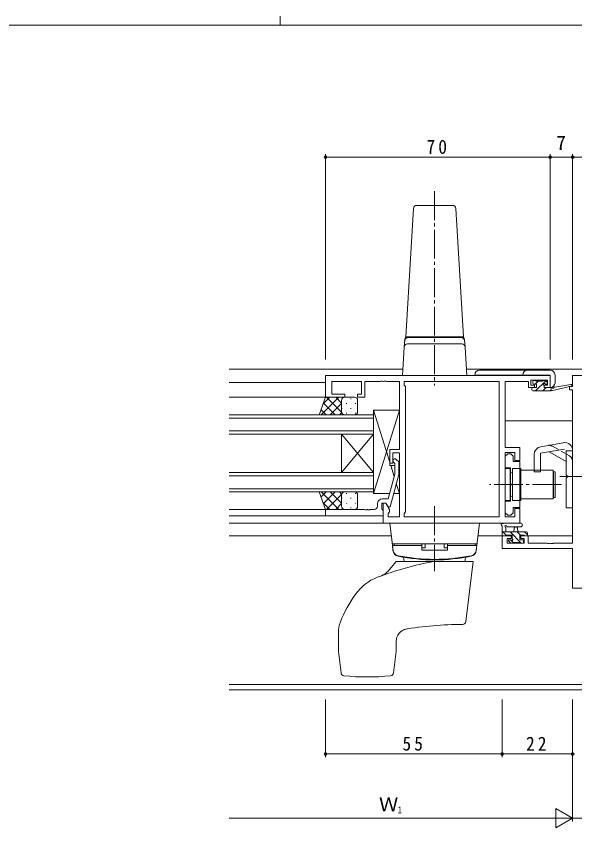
# Model space of a CAD drawing. Units: millimetres on the paper. Extents: x -420 to 373, y -297 to 267.
# Drawn here: x -115 to 59.1, y 14.2 to 267.2 of the extents above; entities that cross this region are included whole.
import ezdxf
from ezdxf.enums import TextEntityAlignment as Align

# ---------------------------------------------------------------- set-up
doc = ezdxf.new("R2010")
doc.units = ezdxf.units.MM
doc.linetypes.add('CHAIN2', pattern=[12, 9, -1, 1, -1])
doc.linetypes.add('DASHED3', pattern=[4, 3, -1])
for name, color, linetype, lineweight in [('0-1_YKK_ZWAK', 7, 'Continuous', 9), ('0-3_YKK_11', 7, 'Continuous', 9), ('0-4_YKK_12', 2, 'Continuous', 9), ('0-5_YKK_13', 4, 'Continuous', 9), ('0-7_YKK_D', 6, 'Continuous', 9)]:
    doc.layers.add(name, color=color, linetype=linetype, lineweight=lineweight)
doc.styles.add('ＭＳ ゴシック', font='')
doc.styles.get('ＭＳ ゴシック').set_extended_font_data('MS Gothic')

msp = doc.modelspace()

# ---------------------------------------------------------------- linework, layer by layer
at = {"layer": '0-1_YKK_ZWAK'}
for p, q in [((-32.686, 267.2), (-32.686, 264.4)), ((352.3, 264.4), (-417.7, 264.4))]:
    msp.add_line(p, q, dxfattribs=at)
at = {"layer": '0-3_YKK_11'}
for p, q in [((-18.595, 155.232), (-18.595, 148.432)), ((51.405, 155.232), (-18.595, 155.232)), ((51.405, 151.432), (51.405, 155.232)), ((58.405, 155.232), (78.405, 155.232)), ((58.405, 151.732), (58.405, 155.232)), ((-16.665, 153.302), (-7.395, 153.302)), ((-16.665, 149.432), (-16.665, 153.302)), ((-7.395, 153.302), (-7.395, 149.432)), ((-6.395, 153.302), (-1.553, 153.302)), ((-6.395, 148.432), (-6.395, 153.302)), ((-1.553, 153.302), (-1.37, 153.422)), ((-1.37, 153.422), (-0.82, 153.422)), ((-0.82, 153.422), (-0.637, 153.302)), ((-0.637, 153.302), (-0.553, 153.302)), ((-0.553, 153.302), (-0.37, 153.422)), ((-0.37, 153.422), (0.18, 153.422)), ((0.18, 153.422), (0.363, 153.302)), ((0.363, 153.302), (4.405, 153.302)), ((4.405, 153.302), (4.405, 132.132)), ((5.905, 153.302), (5.905, 152.232)), ((35.475, 153.302), (5.905, 153.302)), ((5.905, 152.232), (6.335, 151.802)), ((6.335, 151.802), (6.335, 112.662)), ((35.475, 111.162), (35.475, 153.302)), ((35.475, 111.162), (35.475, 153.302)), ((37.405, 153.302), (44.605, 153.302)), ((37.405, 132.732), (37.405, 153.302)), ((44.605, 153.302), (44.605, 152.502)), ((44.605, 152.502), (44.605, 151.432)), ((45.405, 153.732), (50.605, 153.732)), ((45.405, 152.232), (45.405, 153.732)), ((46.505, 152.232), (45.405, 152.232)), ((46.505, 151.432), (46.505, 152.232)), ((49.505, 152.232), (49.505, 151.432)), ((50.605, 152.232), (49.505, 152.232)), ((50.605, 153.732), (50.605, 152.232)), ((-12.595, 149.432), (-16.665, 149.432)), ((-12.595, 148.432), (-12.595, 149.432)), ((-8.595, 149.432), (-8.595, 148.432)), ((-7.395, 149.432), (-8.595, 149.432)), ((44.605, 151.432), (46.505, 151.432)), ((49.505, 151.432), (51.405, 151.432)), ((57.405, 151.732), (58.405, 151.732)), ((57.405, 150.732), (57.405, 151.732)), ((58.405, 150.732), (57.405, 150.732)), ((58.405, 102.962), (58.405, 150.732)), ((-18.595, 148.432), (-12.595, 148.432)), ((-8.595, 148.432), (-6.395, 148.432)), ((1.405, 132.132), (1.405, 127.932)), ((4.405, 132.132), (1.405, 132.132)), ((41.905, 132.732), (37.405, 132.732)), ((41.905, 128.732), (41.905, 132.732)), ((2.405, 131.132), (4.405, 131.132)), ((2.405, 127.932), (2.405, 131.132)), ((3.429, 129.056), (4.205, 128.28)), ((4.405, 131.132), (4.405, 111.162)), ((37.405, 131.232), (40.405, 131.232)), ((37.405, 111.162), (37.405, 131.232)), ((37.405, 130.032), (38.205, 130.832)), ((37.405, 126.432), (37.405, 130.032)), ((38.205, 130.832), (39.105, 130.832)), ((39.105, 130.832), (39.905, 130.032)), ((39.905, 130.032), (39.905, 128.407)), ((40.405, 131.232), (40.405, 128.732)), ((1.405, 127.932), (2.405, 127.932)), ((3.005, 127.783), (2.581, 128.207)), ((3.005, 124.493), (3.005, 127.783)), ((4.205, 128.28), (4.205, 124.335)), ((39.905, 128.407), (41.905, 128.407)), ((40.405, 128.732), (41.905, 128.732)), ((41.905, 128.407), (41.905, 114.057)), ((0.925, 116.732), (3.005, 124.493)), ((4.205, 124.335), (1.498, 114.232)), ((39.005, 126.432), (37.405, 126.432)), ((39.005, 121.691), (39.005, 126.432)), ((39.125, 121.507), (39.005, 121.691)), ((39.125, 120.957), (39.125, 121.507)), ((39.005, 120.774), (39.125, 120.957)), ((39.005, 116.032), (39.005, 120.774)), ((-0.895, 116.732), (0.925, 116.732)), ((-2.395, 114.432), (-2.395, 115.232)), ((-1.095, 115.432), (-1.095, 113.632)), ((0.205, 115.432), (-1.095, 115.432)), ((-0.595, 115.432), (-0.595, 109.232)), ((0.205, 115.432), (-0.595, 115.432)), ((0.898, 114.232), (0.205, 115.432)), ((1.335, 113.474), (0.205, 115.432)), ((1.498, 114.232), (0.898, 114.232)), ((37.405, 116.032), (39.005, 116.032)), ((37.405, 112.432), (37.405, 116.032)), ((39.905, 114.057), (39.905, 112.432)), ((41.905, 114.057), (39.905, 114.057)), ((-18.595, 113.432), (-6.553, 113.432)), ((-18.595, 111.432), (-18.595, 113.432)), ((-0.595, 111.432), (-18.595, 111.432)), ((-6.553, 113.432), (-6.37, 113.312)), ((-6.37, 113.312), (-5.82, 113.312)), ((-5.82, 113.312), (-5.637, 113.432)), ((-5.637, 113.432), (-5.553, 113.432)), ((-5.553, 113.432), (-5.37, 113.312)), ((-5.37, 113.312), (-4.82, 113.312)), ((-4.82, 113.312), (-4.637, 113.432)), ((-4.637, 113.432), (-3.395, 113.432)), ((-1.095, 113.632), (-0.895, 113.432)), ((-0.895, 113.432), (-0.595, 113.132)), ((-0.595, 113.132), (-0.595, 111.432)), ((0.905, 112.232), (1.335, 112.662)), ((0.905, 111.162), (0.905, 112.232)), ((1.335, 112.662), (1.335, 113.474)), ((6.335, 112.662), (5.905, 112.232)), ((5.905, 112.232), (5.905, 111.162)), ((38.205, 111.632), (37.405, 112.432)), ((39.105, 111.632), (38.205, 111.632)), ((39.905, 112.432), (39.105, 111.632)), ((40.405, 113.732), (40.405, 111.162)), ((41.905, 113.732), (40.405, 113.732)), ((41.905, 109.232), (41.905, 113.732)), ((-0.595, 109.232), (41.905, 109.232)), ((4.405, 111.162), (0.905, 111.162)), ((5.905, 111.162), (35.475, 111.162)), ((40.405, 111.162), (37.405, 111.162)), ((36.405, 105.232), (39.205, 105.232)), ((36.405, 101.332), (36.405, 105.232)), ((38.035, 104.432), (38.035, 102.962)), ((39.205, 104.432), (38.035, 104.432)), ((39.205, 105.232), (39.205, 104.432)), ((42.205, 105.232), (44.505, 105.232)), ((42.205, 104.432), (42.205, 105.232)), ((43.305, 104.432), (42.205, 104.432)), ((43.305, 102.962), (43.305, 104.432)), ((44.505, 105.232), (44.505, 102.962)), ((58.405, 101.332), (36.405, 101.332)), ((38.035, 102.962), (43.305, 102.962)), ((44.505, 102.962), (50.447, 102.962)), ((50.447, 102.962), (50.63, 102.842)), ((50.63, 102.842), (51.18, 102.842)), ((51.18, 102.842), (51.363, 102.962)), ((51.363, 102.962), (51.447, 102.962)), ((51.447, 102.962), (51.63, 102.842)), ((51.63, 102.842), (52.18, 102.842)), ((52.18, 102.842), (52.363, 102.962)), ((52.363, 102.962), (58.405, 102.962)), ((58.405, 88.932), (58.405, 101.332)), ((78.405, 88.932), (58.405, 88.932))]:
    msp.add_line(p, q, dxfattribs=at)
for centre, radius, start, end in [((3.005, 128.632), 0.6, 44.99998, 225), ((-0.895, 115.232), 1.5, 90, 179.99998), ((-3.395, 114.432), 1, 270, 359.99998)]:
    msp.add_arc(centre, radius, start, end, dxfattribs=at)
at = {"layer": '0-4_YKK_12'}
for p, q in [((-48.595, 157.232), (5.527, 157.232)), ((25.283, 157.232), (111.527, 157.232)), ((-48.595, 153.032), (-18.595, 153.032)), ((-18.595, 153.032), (-48.595, 153.032)), ((35.475, 153.032), (35.475, 111.462)), ((35.475, 153.032), (35.475, 111.462)), ((57.905, 151.732), (57.905, 151.824)), ((-48.595, 148.432), (-18.095, 148.432)), ((-18.095, 148.432), (-48.595, 148.432)), ((-48.595, 142.932), (-3.595, 142.932)), ((-3.595, 141.932), (-48.595, 141.932)), ((-3.595, 142.932), (-3.595, 136.932)), ((37.405, 141.032), (58.405, 141.032)), ((-48.595, 137.932), (-3.595, 137.932)), ((-3.595, 136.932), (-48.595, 136.932)), ((-3.595, 136.932), (-13.595, 124.932)), ((-3.595, 124.932), (-13.595, 136.932)), ((-13.595, 124.932), (-13.595, 136.932)), ((-3.595, 124.932), (-3.595, 136.932)), ((-48.595, 124.932), (-3.595, 124.932)), ((-3.595, 124.932), (-3.595, 118.931)), ((-3.595, 123.932), (-48.595, 123.932)), ((-48.595, 119.931), (-3.595, 119.931)), ((-3.595, 118.931), (-48.595, 118.931)), ((-48.595, 113.432), (-18.595, 113.432)), ((-18.595, 113.432), (-48.595, 113.432)), ((-48.595, 111.432), (-18.295, 111.432)), ((-18.295, 111.432), (-48.595, 111.432)), ((-48.595, 109.232), (23.475, 109.232)), ((35.475, 109.232), (-48.595, 109.232)), ((-48.595, 105.232), (1.894, 105.232)), ((28.912, 105.232), (39.505, 105.232)), ((41.905, 105.232), (58.405, 105.232)), ((57.905, 101.331), (57.905, 101.332)), ((-48.595, 58.862), (185.405, 58.862)), ((-48.595, 57.232), (185.405, 57.232))]:
    msp.add_line(p, q, dxfattribs=at)
at = {"layer": '0-5_YKK_13', "linetype": 'CHAIN2'}
for p, q in [((15.405, 212.659), (15.405, 152.126)), ((54.405, 123.732), (63.035, 123.732)), ((54.905, 121.232), (32.475, 121.232)), ((15.403, 114.432), (15.403, 94.232))]:
    msp.add_line(p, q, dxfattribs=at)
at = {"layer": '0-5_YKK_13'}
for p, q in [((9.846, 208.232), (20.964, 208.232)), ((6.405, 167.232), (8.848, 207.292)), ((21.962, 207.292), (24.405, 167.232)), ((6.405, 167.232), (24.405, 167.232)), ((24.405, 167.232), (6.405, 167.232)), ((6.405, 167.032), (6.405, 167.232)), ((7.067, 167.032), (6.405, 167.032)), ((7.125, 167.032), (7.067, 167.032)), ((24.405, 167.032), (23.743, 167.032)), ((24.405, 167.232), (24.405, 167.032)), ((5.947, 164.093), (6.086, 166.358)), ((6.069, 166.093), (6.062, 165.97)), ((23.865, 165.032), (6.945, 165.032)), ((24.863, 164.093), (24.724, 166.358)), ((24.748, 165.97), (24.741, 166.093)), ((5.947, 164.093), (5.405, 155.232)), ((25.405, 155.232), (24.863, 164.093)), ((29.407, 156.852), (51.407, 156.852)), ((25.405, 155.232), (24.407, 155.232)), ((51.407, 155.352), (27.907, 155.352)), ((51.407, 151.452), (51.407, 155.352)), ((52.907, 155.352), (52.907, 152.952)), ((46.007, 152.832), (46.007, 153.332)), ((46.307, 153.632), (46.807, 153.632)), ((47.107, 152.532), (46.307, 152.532)), ((47.62, 153.432), (46.72, 152.532)), ((49.997, 153.564), (46.865, 150.432)), ((47.007, 153.432), (49.007, 153.432)), ((47.107, 151.432), (47.107, 152.532)), ((49.207, 153.632), (49.807, 153.632)), ((49.507, 152.071), (49.507, 151.432)), ((50.307, 152.532), (49.968, 152.532)), ((50.019, 153.544), (50.519, 153.044)), ((51.705, 150.432), (57.971, 151.839)), ((52.818, 151.612), (57.857, 152.428)), ((45.707, 150.732), (45.707, 151.132)), ((46.007, 151.432), (47.107, 151.432)), ((46.007, 150.432), (51.705, 150.432)), ((50.11, 151.432), (49.11, 150.432)), ((49.507, 151.432), (51.705, 151.432)), ((51.705, 150.781), (51.355, 150.432)), ((51.705, 151.432), (51.792, 151.446)), ((51.705, 150.432), (51.705, 151.432)), ((-20.559, 142.932), (-18.595, 148.432)), ((-19.942, 142.932), (-14.443, 148.432)), ((-19.331, 146.372), (-17.271, 148.432)), ((-18.595, 148.432), (-12.595, 148.432)), ((-18.254, 148.432), (-13.595, 143.773)), ((-15.425, 148.432), (-13.595, 146.601)), ((-13.595, 147.432), (-13.595, 143.932)), ((-13.505, 147.846), (-13.505, 147.812)), ((-12.597, 148.432), (-12.597, 148.432)), ((-9.595, 148.432), (-12.595, 148.432)), ((-10.675, 148.012), (-10.675, 147.812)), ((-8.595, 143.93), (-8.595, 147.432)), ((-19.994, 144.515), (-18.411, 142.932)), ((-19.25, 146.599), (-15.582, 142.932)), ((-17.114, 142.932), (-13.595, 146.451)), ((-13.505, 144.982), (-13.505, 144.782)), ((-12.09, 146.597), (-12.09, 146.397)), ((-10.675, 144.982), (-10.675, 144.782)), ((-9.26, 146.597), (-9.26, 146.397)), ((-3.595, 118.432), (4.405, 144.432)), ((-3.595, 144.432), (1.405, 128.182)), ((-3.595, 144.432), (4.405, 144.432)), ((-3.595, 118.432), (-3.595, 144.432)), ((4.405, 144.432), (4.405, 132.132)), ((-12.595, 142.932), (-20.559, 142.932)), ((-14.286, 142.932), (-13.595, 143.622)), ((-12.595, 142.932), (-9.595, 142.932)), ((-12.09, 143.567), (-12.09, 143.367)), ((-9.26, 143.567), (-9.26, 143.367)), ((-3.595, 119.032), (-3.595, 143.031)), ((48.471, 133.024), (55.471, 134.258)), ((1.405, 132.132), (1.405, 127.132)), ((4.405, 132.132), (1.405, 132.132)), ((48.405, 130.982), (55.818, 132.289)), ((56.405, 131.796), (56.405, 124.232)), ((56.405, 131.732), (58.405, 131.732)), ((58.405, 113.981), (58.405, 131.796)), ((46.405, 130.562), (46.405, 125.232)), ((48.405, 130.982), (48.405, 125.232)), ((56.405, 128.392), (51.098, 131.456)), ((1.405, 127.132), (3.005, 127.132)), ((1.728, 127.132), (2.789, 123.685)), ((4.205, 127.132), (4.405, 127.132)), ((4.205, 127.132), (4.405, 127.132)), ((4.405, 127.132), (4.405, 118.432)), ((37.405, 126.232), (37.405, 116.232)), ((38.905, 126.232), (37.405, 126.232)), ((38.905, 126.232), (38.905, 116.232)), ((39.705, 124.832), (39.405, 124.832)), ((42.205, 126.182), (39.705, 126.182)), ((39.705, 126.182), (39.705, 116.282)), ((39.705, 117.632), (39.705, 124.832)), ((42.205, 116.282), (42.205, 126.182)), ((42.205, 118.232), (42.205, 124.232)), ((42.305, 124.232), (42.205, 124.232)), ((42.305, 125.731), (42.305, 116.732)), ((52.305, 125.731), (42.305, 125.731)), ((46.405, 125.232), (48.405, 125.232)), ((52.305, 125.731), (52.305, 116.732)), ((52.405, 125.232), (52.905, 125.232)), ((52.405, 117.232), (52.405, 125.232)), ((52.905, 117.232), (52.905, 125.232)), ((56.805, 123.832), (56.405, 124.232)), ((3.453, 121.527), (4.405, 118.432)), ((56.805, 123.632), (56.405, 123.232)), ((56.405, 123.232), (56.405, 113.981)), ((56.805, 123.832), (56.805, 123.632)), ((-20.559, 118.932), (-18.595, 113.432)), ((-12.595, 118.932), (-20.559, 118.932)), ((-19.994, 117.348), (-18.411, 118.932)), ((-19.942, 118.932), (-14.443, 113.432)), ((-19.249, 115.264), (-15.582, 118.932)), ((-17.114, 118.932), (-13.595, 115.412)), ((-14.286, 118.932), (-13.595, 118.241)), ((-12.595, 118.932), (-9.595, 118.931)), ((-18.254, 113.432), (-13.595, 118.09)), ((-13.595, 114.432), (-13.595, 117.932)), ((-13.505, 116.882), (-13.505, 117.082)), ((-12.09, 118.297), (-12.09, 118.497)), ((-10.675, 116.882), (-10.675, 117.082)), ((-9.26, 118.296), (-9.26, 118.497)), ((-8.595, 117.933), (-8.595, 114.432)), ((1.381, 118.432), (-3.595, 118.432)), ((4.405, 118.432), (2.623, 118.432)), ((39.705, 117.632), (39.405, 117.632)), ((42.305, 118.232), (42.205, 118.232)), ((42.305, 116.732), (52.305, 116.732)), ((52.905, 117.232), (52.405, 117.232)), ((-19.331, 115.491), (-17.271, 113.432)), ((-15.425, 113.432), (-13.595, 115.262)), ((-13.505, 114.017), (-13.505, 114.052)), ((-12.09, 115.266), (-12.09, 115.467)), ((-10.675, 113.852), (-10.675, 114.051)), ((-9.26, 115.266), (-9.26, 115.467)), ((37.405, 116.232), (38.905, 116.232)), ((39.705, 116.282), (42.205, 116.282)), ((56.405, 113.981), (58.405, 113.981)), ((-18.595, 113.432), (-12.595, 113.432)), ((-12.597, 113.432), (-12.597, 113.432)), ((-9.595, 113.432), (-12.595, 113.432)), ((28.34, 100.573), (29.403, 109.232)), ((42.133, 109.232), (36.971, 109.232)), ((36.405, 105.532), (36.405, 108.212)), ((36.405, 106.432), (44.005, 106.432)), ((37.646, 105.432), (36.646, 106.432)), ((37.605, 107.612), (37.605, 106.432)), ((42.133, 108.032), (38.172, 108.029)), ((42.391, 102.932), (38.891, 106.432)), ((40.105, 106.432), (40.207, 107.576)), ((42.136, 105.432), (41.136, 106.432)), ((41.305, 106.432), (41.203, 107.576)), ((44.304, 105.508), (43.381, 106.432)), ((37.305, 105.232), (36.705, 105.232)), ((39.505, 105.432), (37.505, 105.432)), ((38.705, 104.031), (39.044, 104.031)), ((39.998, 103.079), (39.046, 104.031)), ((39.505, 104.493), (39.505, 105.432)), ((41.905, 105.432), (41.905, 104.031)), ((43.205, 105.432), (41.905, 105.432)), ((41.905, 104.031), (42.805, 104.031)), ((43.105, 103.732), (43.105, 103.232)), ((44.005, 105.232), (43.405, 105.232)), ((44.305, 106.132), (44.305, 105.532)), ((2.201, 102.732), (28.605, 102.732)), ((2.303, 102.232), (2.427, 100.815)), ((2.303, 102.232), (11.403, 102.232)), ((2.803, 102.732), (2.803, 102.232)), ((2.803, 102.732), (11.403, 102.732)), ((11.403, 100.732), (11.403, 102.732)), ((11.403, 101.464), (12.403, 101.464)), ((12.403, 102.732), (12.403, 101.464)), ((18.403, 102.732), (18.403, 101.464)), ((19.403, 101.464), (18.403, 101.464)), ((28.003, 102.732), (19.403, 102.732)), ((19.403, 100.732), (19.403, 102.732)), ((28.503, 102.232), (19.403, 102.232)), ((28.003, 102.732), (28.003, 102.232)), ((28.503, 102.232), (28.379, 100.815)), ((38.993, 103.019), (38.493, 103.519)), ((39.805, 102.932), (39.205, 102.932)), ((42.105, 103.132), (40.005, 103.132)), ((42.805, 102.932), (42.305, 102.932)), ((11.403, 100.732), (19.403, 100.732)), ((0.904, 94.253), (3.403, 97.232)), ((3.403, 97.232), (27.403, 97.232)), ((5.868, 97.232), (5.853, 98.113)), ((24.938, 97.232), (24.953, 98.113)), ((25.104, 78.506), (27.403, 97.232)), ((-14.597, 69.293), (-14.597, 75.078)), ((3.403, 69.293), (3.403, 72.273)), ((-14.59, 69.171), (-13.77, 62.498)), ((2.576, 62.498), (3.395, 69.171))]:
    msp.add_line(p, q, dxfattribs=at)
at = {"layer": '0-5_YKK_13', "linetype": 'DASHED3'}
for p, q in [((57.405, 130.124), (52.098, 133.188)), ((52.405, 124.232), (52.305, 124.232)), ((52.405, 118.232), (52.305, 118.232))]:
    msp.add_line(p, q, dxfattribs=at)
at = {"layer": '0-5_YKK_13'}
for points in [[(23.743, 167.032), (23.685, 167.032), (15.405, 167.032), (7.125, 167.032)], [(24.407, 155.232), (6.403, 155.232), (5.405, 155.232)], [(2.466, 100.573), (1.403, 109.232), (29.403, 109.232)]]:
    msp.add_lwpolyline(points, dxfattribs=at)
for centre, radius, start, end in [((9.846, 207.232), 1, 90, 176.51067), ((20.964, 207.232), 1, 3.48932, 90), ((7.067, 166.032), 1, 90, 176.5), ((7.084, 166.297), 1, 131.72568, 176.50005), ((23.743, 166.032), 1, 3.5, 90), ((23.726, 166.297), 1, 3.49986, 48.03442), ((6.945, 164.032), 1, 90, 176.5), ((23.865, 164.032), 1, 3.5, 90), ((29.407, 155.352), 1.5, 90, 180), ((44.407, 155.352), 1.5, 90, 180), ((51.407, 155.352), 1.5, 0, 90), ((46.307, 153.332), 0.3, 90, 180), ((46.307, 152.832), 0.3, 180, 270), ((46.807, 153.432), 0.2, 0, 90), ((49.207, 153.432), 0.2, 90, 180), ((49.507, 152.532), 0.25, 33.05573, 236.94426), ((49.207, 152.071), 0.3, 0, 56.94426), ((49.968, 152.832), 0.3, 213.05573, 270), ((49.807, 153.332), 0.3, 45, 90), ((50.307, 152.832), 0.3, 270, 45), ((51.407, 152.952), 1.5, 270, 0), ((57.905, 152.132), 0.3, 282.65862, 99.19753), ((46.007, 151.132), 0.3, 90, 180), ((46.007, 150.732), 0.3, 180, 270), ((51.84, 151.15), 0.3, 39.19753, 99.19753), ((52.305, 151.529), 0.3, 219.19753, 339.19753), ((52.866, 151.316), 0.3, 99.19753, 159.19753), ((-12.595, 147.432), 1, 90.00009, 180.00009), ((-9.595, 147.432), 1, 0.00009, 90.00009), ((-12.595, 143.932), 1, 180.00009, 270.00009), ((-9.595, 143.932), 1, 270.00009, 0.00009), ((55.905, 131.796), 2.5, 0, 100), ((48.905, 130.562), 2.5, 100, 180), ((39.405, 125.332), 0.5, 180, 270), ((-12.595, 117.932), 1, 89.99976, 179.99976), ((-9.595, 117.932), 1, 359.99976, 89.99976), ((39.405, 117.131), 0.5, 90, 180), ((-12.595, 114.432), 1, 179.99976, 269.99976), ((-9.595, 114.432), 1, 269.99976, 359.99976), ((36.405, 108.732), 0.3, 79.47121, 239.99998), ((36.515, 109.321), 0.3, 259.47121, 319.47121), ((36.971, 108.932), 0.3, 90, 139.47121), ((42.133, 108.632), 0.6, 270.04022, 90.04022), ((36.105, 108.212), 0.3, 0, 60), ((37.605, 108.132), 0.3, 19.18974, 239.99998), ((37.305, 107.612), 0.3, 0, 60), ((38.172, 108.329), 0.3, 199.18974, 270.04022), ((40.705, 107.532), 0.5, 5.09206, 174.90793), ((44.005, 106.132), 0.3, 0, 90), ((36.705, 105.532), 0.3, 180, 270), ((37.305, 105.432), 0.2, 270, 0), ((38.705, 103.732), 0.3, 90, 225), ((39.044, 103.732), 0.3, 33.05573, 90), ((39.505, 104.031), 0.25, 213.05573, 56.94426), ((39.805, 104.493), 0.3, 180, 236.94426), ((42.805, 103.732), 0.3, 0, 90), ((43.405, 105.432), 0.2, 180, 270), ((44.005, 105.532), 0.3, 270, 0), ((39.205, 103.232), 0.3, 225, 270), ((39.805, 103.132), 0.2, 270, 0), ((42.305, 103.132), 0.2, 180, 270), ((42.805, 103.232), 0.3, 270, 0), ((4.419, 100.989), 2, 185, 258.64775), ((4.429, 100.995), 2, 187, 258.65825), ((4.451, 100.817), 2, 187, 258.68115), ((15.403, 155.698), 57.8, 258.64775, 281.35223), ((15.403, 155.705), 57.8, 258.65825, 281.34116), ((15.403, 155.532), 57.8, 258.68115, 281.31883), ((26.355, 100.817), 2, 281.31883, 353), ((26.377, 100.995), 2, 281.34174, 353), ((26.387, 100.989), 2, 281.35223, 355), ((32.103, 2.732), 96.004, 100.15585, 111.10054), ((5.353, 98.104), 0.5, 1, 80.0733), ((25.453, 98.104), 0.5, 99.92668, 179), ((-2.927, 97.467), 5, 290.2925, 320), ((2.941, 78.304), 15, 111.10054, 144.3228), ((23.249, 63.724), 40, 144.3228, 158.51498), ((24.111, 78.627), 1, 270.47041, 353), ((-5.597, 75.078), 9, 158.51498, 180), ((7.403, 72.273), 4, 98.77765, 180), ((25.105, -42.368), 120, 90.47041, 99.23909), ((-13.597, 69.293), 1, 180, 187), ((2.403, 69.293), 1, 353, 0), ((-12.778, 62.62), 1, 187, 263.80104), ((-5.597, 128.732), 67.5, 263.80104, 276.19894), ((1.584, 62.62), 1, 276.19894, 353)]:
    msp.add_arc(centre, radius, start, end, dxfattribs=at)
at = {"layer": '0-5_YKK_13', "linetype": 'DASHED3'}
for centre, start, end in [((51.098, 131.456), 60, 100), ((56.405, 128.392), 0, 60)]:
    msp.add_arc(centre, 2, start, end, dxfattribs=at)
at = {"layer": '0-7_YKK_D'}
for p, q in [((-18.595, 160.232), (-18.595, 224.232)), ((-18.595, 223.232), (51.405, 223.232)), ((51.405, 160.232), (51.405, 224.232)), ((51.405, 160.232), (51.405, 224.232)), ((51.405, 223.232), (58.405, 223.232)), ((58.405, 160.232), (58.405, 224.232)), ((58.405, 160.232), (58.405, 224.232)), ((58.405, 223.232), (78.405, 223.232)), ((-18.595, 54.232), (-18.595, 36.232)), ((36.405, 54.232), (36.405, 36.232)), ((36.405, 54.232), (36.405, 36.232)), ((58.405, 54.232), (58.405, 36.232)), ((58.405, 54.232), (58.405, 16.232)), ((58.405, 54.232), (58.405, 16.232)), ((36.405, 37.232), (-18.595, 37.232)), ((36.405, 37.232), (58.405, 37.232)), ((53.209, 20.232), (53.209, 14.232)), ((58.405, 17.232), (53.209, 20.232)), ((52.405, 17.232), (-48.595, 17.232)), ((58.405, 17.232), (48.013, 17.232)), ((58.405, 17.232), (53.209, 14.232)), ((58.405, 17.232), (78.405, 17.232))]:
    msp.add_line(p, q, dxfattribs=at)
for centre in [(-18.595, 223.232), (51.405, 223.232), (51.405, 223.232), (58.405, 223.232), (58.405, 223.232), (-18.595, 37.232), (36.405, 37.232), (36.405, 37.232), (58.405, 37.232)]:
    msp.add_circle(centre, 0.425, dxfattribs=at)

# ---------------------------------------------------------------- texts
at = {"layer": '0-7_YKK_D', "color": 3, "style": 'ＭＳ ゴシック'}
for s, p in [('7', (53.305, 224.232)), ('Ｗ', (-1.935, 18.032))]:
    msp.add_text(s, height=4.399, dxfattribs=at).set_placement(p, align=Align.BOTTOM_LEFT)
at = {"layer": '0-7_YKK_D', "color": 7, "style": 'ＭＳ ゴシック'}
msp.add_text('1', height=2.199, dxfattribs=at).set_placement((3.825, 18.032), align=Align.BOTTOM_LEFT)
at = {"layer": '0-7_YKK_D', "color": 3, "char_height": 4.399, "attachment_point": 7, "style": 'ＭＳ ゴシック'}
for s, insert in [('\\T1.36;\\W0.9;70', (12.885, 224.232)), ('\\T1.36;\\W0.9;55', (5.385, 38.232)), ('\\T1.36;\\W0.9;22', (43.885, 38.232))]:
    msp.add_mtext(s, dxfattribs=dict(at, insert=insert))

doc.saveas('drawing.dxf')
